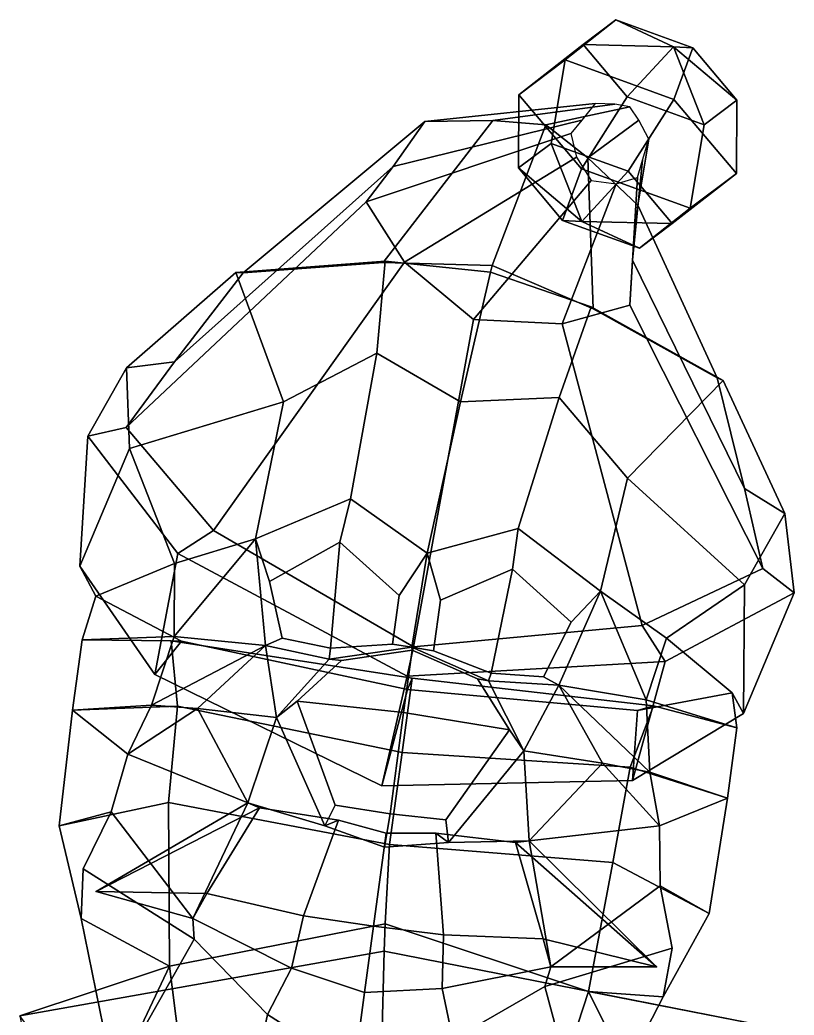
# Model space of a CAD drawing. Extents: x -173 to 158, y -153 to 323.
# Drawn here: x -67.6 to 74.7, y 139.6 to 322.6 of the extents above; entities that cross this region are included whole.
import ezdxf

# ---------------------------------------------------------------- set-up
doc = ezdxf.new("R2010")
doc.units = 0

msp = doc.modelspace()

# ---------------------------------------------------------------- linework, layer by layer
for p in [(-53.621937, 162.341461, 100.438637), (49.450855, 148.458496, 101.232315)]:
    msp.add_point(p)
for points in [[(24.122505, 308.877045, -35.687809), (35.925755, 318.111542, -30.522676), (41.944759, 322.62793, -43.41581), (32.634701, 315.264191, -53.921524)], [(41.944759, 322.62793, -43.41581), (56.085629, 317.505249, -47.251377), (52.632893, 308.019592, -59.345768), (32.634701, 315.264191, -53.921524)], [(35.925755, 318.111542, -30.522676), (52.529472, 317.692841, -31.560648), (41.944759, 322.62793, -43.41581)], [(52.529472, 317.692841, -31.560648), (56.085629, 317.505249, -47.251377), (41.944759, 322.62793, -43.41581)], [(35.60854, 295.2453, -22.87842), (44.047588, 308.472473, -21.465059), (35.925755, 318.111542, -30.522676), (24.122505, 308.877045, -35.687809)], [(44.047588, 308.472473, -21.465059), (52.529472, 317.692841, -31.560648), (35.925755, 318.111542, -30.522676)], [(44.047588, 308.472473, -21.465059), (58.188461, 303.349762, -25.300568), (52.529472, 317.692841, -31.560648)], [(52.529472, 317.692841, -31.560648), (64.207466, 307.86615, -38.193699), (56.085629, 317.505249, -47.251377)], [(58.188461, 303.349762, -25.300568), (64.207466, 307.86615, -38.193699), (52.529472, 317.692841, -31.560648)], [(64.207466, 307.86615, -38.193699), (64.118912, 294.387848, -46.53635), (52.632893, 308.019592, -59.345768), (56.085629, 317.505249, -47.251377)], [(24.122505, 308.877045, -35.687809), (32.634701, 315.264191, -53.921524), (30.052963, 299.9151, -56.923534), (24.033955, 295.398712, -44.030399)], [(30.052963, 299.9151, -56.923534), (32.634701, 315.264191, -53.921524), (52.632893, 308.019592, -59.345768), (44.193832, 294.792419, -60.759102)], [(35.60854, 295.2453, -22.87842), (24.122505, 308.877045, -35.687809), (24.033955, 295.398712, -44.030399), (32.155792, 285.759613, -34.972782)], [(35.60854, 295.2453, -22.87842), (55.60672, 288.000702, -28.302635), (58.188461, 303.349762, -25.300568), (44.047588, 308.472473, -21.465059)], [(52.315666, 285.15329, -51.701424), (44.193832, 294.792419, -60.759102), (52.632893, 308.019592, -59.345768), (64.118912, 294.387848, -46.53635)], [(55.60672, 288.000702, -28.302635), (64.118912, 294.387848, -46.53635), (64.207466, 307.86615, -38.193699), (58.188461, 303.349762, -25.300568)], [(38.155354, 307.253571, -31.302504), (35.721672, 304.172638, -33.545654), (1.00979, 295.682953, 6.420388), (6.847578, 303.915924, 16.455341)], [(41.771435, 307.135162, -29.642357), (38.155354, 307.253571, -31.302504), (6.847578, 303.915924, 16.455341), (19.337833, 304.127258, 22.276714)], [(44.49189, 306.66153, -28.530382), (41.771435, 307.135162, -29.642357), (19.337833, 304.127258, 22.276714), (29.047018, 303.301819, 25.911953)], [(44.49189, 306.66153, -28.530382), (29.047018, 303.301819, 25.911953), (36.826862, 297.270203, 23.996012), (46.180855, 304.211395, -28.608049)], [(-39.220982, 259.715118, 42.948421), (-26.593891, 276.108124, 64.20311), (6.847578, 303.915924, 16.455341), (1.00979, 295.682953, 6.420388)], [(-26.593891, 276.108124, 64.20311), (-0.838075, 278.037506, 75.119408), (19.337833, 304.127258, 22.276714), (6.847578, 303.915924, 16.455341)], [(35.721672, 304.172638, -33.545654), (33.691765, 301.731689, -35.370739), (-3.964158, 289.145752, -1.700278), (1.00979, 295.682953, 6.420388)], [(19.216131, 277.442261, 81.777489), (29.047018, 303.301819, 25.911953), (19.337833, 304.127258, 22.276714), (-0.838075, 278.037506, 75.119408)], [(46.180855, 304.211395, -28.608049), (36.826862, 297.270203, 23.996012), (46.011177, 288.56073, 20.305403), (48.029472, 300.706329, -28.986357)], [(19.216131, 277.442261, 81.777489), (37.796654, 269.469025, 75.609268), (36.826862, 297.270203, 23.996012), (29.047018, 303.301819, 25.911953)], [(33.691765, 301.731689, -35.370739), (34.711113, 297.353973, -36.45023), (3.086978, 278.084534, -8.467244), (-3.964158, 289.145752, -1.700278)], [(48.029472, 300.706329, -28.986357), (46.011177, 288.56073, 20.305403), (45.039803, 278.419708, 10.748853), (46.822739, 296.811798, -30.941704)], [(24.033955, 295.398712, -44.030399), (30.052963, 299.9151, -56.923534), (35.711914, 285.572021, -50.663464)], [(35.711914, 285.572021, -50.663464), (30.052963, 299.9151, -56.923534), (44.193832, 294.792419, -60.759102)], [(34.711113, 297.353973, -36.45023), (37.401772, 293.076019, -36.707447), (15.785404, 267.516418, -12.244748), (3.086978, 278.084534, -8.467244)], [(60.57827, 256.774902, 65.30838), (46.011177, 288.56073, 20.305403), (36.826862, 297.270203, 23.996012), (37.796654, 269.469025, 75.609268)], [(46.822739, 296.811798, -30.941704), (45.039803, 278.419708, 10.748853), (44.521198, 270.135681, 3.066179), (45.916134, 293.626038, -32.5033)], [(-48.071621, 247.69101, 24.10902), (-39.220982, 259.715118, 42.948421), (1.00979, 295.682953, 6.420388), (-3.964158, 289.145752, -1.700278)], [(32.155792, 285.759613, -34.972782), (24.033955, 295.398712, -44.030399), (35.711914, 285.572021, -50.663464)], [(35.60854, 295.2453, -22.87842), (32.155792, 285.759613, -34.972782), (46.296661, 280.636902, -38.808292), (55.60672, 288.000702, -28.302635)], [(35.711914, 285.572021, -50.663464), (44.193832, 294.792419, -60.759102), (52.315666, 285.15329, -51.701424)], [(42.026253, 292.50351, -34.734337), (32.100937, 266.708771, -5.614965), (15.785404, 267.516418, -12.244748), (37.401772, 293.076019, -36.707447)], [(45.916134, 293.626038, -32.5033), (44.521198, 270.135681, 3.066179), (32.100937, 266.708771, -5.614965), (42.026253, 292.50351, -34.734337)], [(55.60672, 288.000702, -28.302635), (46.296661, 280.636902, -38.808292), (52.315666, 285.15329, -51.701424), (64.118912, 294.387848, -46.53635)], [(-32.02314, 228.706665, 8.851589), (-48.071621, 247.69101, 24.10902), (-3.964158, 289.145752, -1.700278), (3.086978, 278.084534, -8.467244)], [(65.601974, 236.467285, 44.277489), (45.039803, 278.419708, 10.748853), (46.011177, 288.56073, 20.305403), (60.57827, 256.774902, 65.30838)], [(32.155792, 285.759613, -34.972782), (35.711914, 285.572021, -50.663464), (46.296661, 280.636902, -38.808292)], [(46.296661, 280.636902, -38.808292), (35.711914, 285.572021, -50.663464), (52.315666, 285.15329, -51.701424)], [(-1.972875, 261.330566, 94.199493), (-0.460135, 278.254913, 80.515648), (-27.917824, 276.180573, 69.516335), (-19.18828, 252.364075, 88.036598)], [(-0.460135, 278.254913, 80.515648), (-0.838075, 278.037506, 75.119408), (-26.593891, 276.108124, 64.20311), (-27.917824, 276.180573, 69.516335)], [(13.4045, 252.396057, 102.034088), (18.883255, 276.212036, 86.512604), (-0.460135, 278.254913, 80.515648), (-1.972875, 261.330566, 94.199493)], [(18.883255, 276.212036, 86.512604), (19.216131, 277.442261, 81.777489), (-0.838075, 278.037506, 75.119408), (-0.460135, 278.254913, 80.515648)], [(68.992798, 221.728241, 25.593304), (44.521198, 270.135681, 3.066179), (45.039803, 278.419708, 10.748853), (65.601974, 236.467285, 44.277489)], [(4.772443, 207.338989, -5.289763), (-32.02314, 228.706665, 8.851589), (3.086978, 278.084534, -8.467244), (15.785404, 267.516418, -12.244748)], [(18.883255, 276.212036, 86.512604), (37.415764, 269.854736, 80.99588), (37.796654, 269.469025, 75.609268), (19.216131, 277.442261, 81.777489)], [(-19.18828, 252.364075, 88.036598), (-27.917824, 276.180573, 69.516335), (-47.994251, 258.661011, 45.986248), (-47.501232, 243.814026, 74.372208)], [(-27.917824, 276.180573, 69.516335), (-26.593891, 276.108124, 64.20311), (-39.220982, 259.715118, 42.948421), (-47.994251, 258.661011, 45.986248)], [(13.4045, 252.396057, 102.034088), (31.54347, 253.202301, 95.064156), (37.415764, 269.854736, 80.99588), (18.883255, 276.212036, 86.512604)], [(31.54347, 253.202301, 95.064156), (44.107815, 238.326172, 88.839149), (61.679913, 256.309418, 70.652367), (37.415764, 269.854736, 80.99588)], [(46.797703, 211.225647, 9.850974), (32.100937, 266.708771, -5.614965), (44.521198, 270.135681, 3.066179), (68.992798, 221.728241, 25.593304)], [(37.415764, 269.854736, 80.99588), (61.679913, 256.309418, 70.652367), (60.57827, 256.774902, 65.30838), (37.796654, 269.469025, 75.609268)], [(4.772443, 207.338989, -5.289763), (15.785404, 267.516418, -12.244748), (32.100937, 266.708771, -5.614965), (46.797703, 211.225647, 9.850974)], [(-1.972875, 261.330566, 94.199493), (-19.18828, 252.364075, 88.036598), (-24.329754, 227.190643, 94.072197), (-6.842065, 234.55423, 104.646278)], [(13.4045, 252.396057, 102.034088), (-1.972875, 261.330566, 94.199493), (-6.842065, 234.55423, 104.646278), (7.284943, 224.576904, 108.000267)], [(-47.501232, 243.814026, 74.372208), (-47.994251, 258.661011, 45.986248), (-55.141407, 246.084595, 24.054359), (-56.607597, 222.16095, 44.338501)], [(-47.994251, 258.661011, 45.986248), (-39.220982, 259.715118, 42.948421), (-48.071621, 247.69101, 24.10902), (-55.141407, 246.084595, 24.054359)], [(44.107815, 238.326172, 88.839149), (65.622597, 218.72522, 75.806526), (73.03109, 231.819794, 47.520752), (61.679913, 256.309418, 70.652367)], [(61.679913, 256.309418, 70.652367), (73.03109, 231.819794, 47.520752), (65.601974, 236.467285, 44.277489), (60.57827, 256.774902, 65.30838)], [(13.4045, 252.396057, 102.034088), (7.284943, 224.576904, 108.000267), (24.018616, 229.077393, 105.039383), (31.54347, 253.202301, 95.064156)], [(31.54347, 253.202301, 95.064156), (24.018616, 229.077393, 105.039383), (39.156574, 217.547058, 94.623512), (44.107815, 238.326172, 88.839149)], [(-39.225048, 222.66571, 78.439835), (-24.329754, 227.190643, 94.072197), (-19.18828, 252.364075, 88.036598), (-47.501232, 243.814026, 74.372208)], [(-55.141407, 246.084595, 24.054359), (-48.071621, 247.69101, 24.10902), (-32.02314, 228.706665, 8.851589), (-38.608124, 224.493042, 7.825013)], [(-56.607597, 222.16095, 44.338501), (-55.141407, 246.084595, 24.054359), (-38.608124, 224.493042, 7.825013), (-42.835506, 202.22522, 24.067528)], [(-47.501232, 243.814026, 74.372208), (-56.607597, 222.16095, 44.338501), (-53.656189, 216.651428, 42.954304), (-39.225048, 222.66571, 78.439835)], [(51.232025, 208.925293, 79.225372), (65.622597, 218.72522, 75.806526), (44.107815, 238.326172, 88.839149), (39.156574, 217.547058, 94.623512)], [(73.03109, 231.819794, 47.520752), (74.719925, 217.283691, 25.700897), (68.992798, 221.728241, 25.593304), (65.601974, 236.467285, 44.277489)], [(-8.807592, 226.607117, 104.752174), (-6.842065, 234.55423, 104.646278), (-24.329754, 227.190643, 94.072197), (-21.756445, 219.360229, 95.334877)], [(-8.807592, 226.607117, 104.752174), (2.111898, 216.795227, 106.941803), (7.284943, 224.576904, 108.000267), (-6.842065, 234.55423, 104.646278)], [(65.622597, 218.72522, 75.806526), (65.445404, 195.091797, 45.886036), (74.719925, 217.283691, 25.700897), (73.03109, 231.819794, 47.520752)], [(22.928713, 221.620758, 104.835869), (24.018616, 229.077393, 105.039383), (7.284943, 224.576904, 108.000267), (9.682649, 215.905945, 107.173248)], [(22.928713, 221.620758, 104.835869), (33.731071, 211.864044, 93.255844), (39.156574, 217.547058, 94.623512), (24.018616, 229.077393, 105.039383)], [(-39.277493, 209.252075, 79.888512), (-24.329754, 227.190643, 94.072197), (-39.225048, 222.66571, 78.439835)], [(-22.463558, 207.558044, 99.911125), (-24.329754, 227.190643, 94.072197), (-39.277493, 209.252075, 79.888512)], [(-38.608124, 224.493042, 7.825013), (-32.02314, 228.706665, 8.851589), (4.772443, 207.338989, -5.289763), (3.602765, 201.958435, -7.153912)], [(-19.40546, 208.943359, 98.828949), (-21.756445, 219.360229, 95.334877), (-24.329754, 227.190643, 94.072197), (-22.463558, 207.558044, 99.911125)], [(-10.52253, 207.096069, 104.035103), (-8.807592, 226.607117, 104.752174), (-21.756445, 219.360229, 95.334877), (-19.40546, 208.943359, 98.828949)], [(2.111898, 216.795227, 106.941803), (-8.807592, 226.607117, 104.752174), (-10.52253, 207.096069, 104.035103), (0.892925, 207.822723, 108.300339)], [(-42.835506, 202.22522, 24.067528), (-38.608124, 224.493042, 7.825013), (3.602765, 201.958435, -7.153912), (-1.075964, 181.738464, 8.171025)], [(0.892925, 207.822723, 108.300339), (4.412713, 207.282288, 111.540863), (7.284943, 224.576904, 108.000267), (2.111898, 216.795227, 106.941803)], [(8.411888, 206.561523, 108.751411), (9.682649, 215.905945, 107.173248), (7.284943, 224.576904, 108.000267), (4.412713, 207.282288, 111.540863)], [(-56.607597, 222.16095, 44.338501), (-42.835506, 202.22522, 24.067528), (-37.897751, 208.369507, 17.892735), (-53.656189, 216.651428, 42.954304)], [(-39.225048, 222.66571, 78.439835), (-53.656189, 216.651428, 42.954304), (-56.145363, 208.635986, 43.670788), (-39.277493, 209.252075, 79.888512)], [(9.682649, 215.905945, 107.173248), (8.411888, 206.561523, 108.751411), (19.028372, 202.462921, 103.668732), (22.928713, 221.620758, 104.835869)], [(19.028372, 202.462921, 103.668732), (28.638014, 201.813171, 97.408897), (33.731071, 211.864044, 93.255844), (22.928713, 221.620758, 104.835869)], [(74.719925, 217.283691, 25.700897), (51.007027, 204.618042, 8.961261), (46.797703, 211.225647, 9.850974), (68.992798, 221.728241, 25.593304)], [(65.622597, 218.72522, 75.806526), (51.232025, 208.925293, 79.225372), (63.346882, 198.878662, 43.970364), (65.445404, 195.091797, 45.886036)], [(-56.145363, 208.635986, 43.670788), (-53.656189, 216.651428, 42.954304), (-37.897751, 208.369507, 17.892735), (-39.814671, 208.44278, 13.843551)], [(28.638014, 201.813171, 97.408897), (31.441196, 200.297577, 100.326202), (39.156574, 217.547058, 94.623512), (33.731071, 211.864044, 93.255844)], [(31.441196, 200.297577, 100.326202), (47.540825, 197.558411, 80.55703), (39.156574, 217.547058, 94.623512)], [(47.540825, 197.558411, 80.55703), (51.232025, 208.925293, 79.225372), (39.156574, 217.547058, 94.623512)], [(65.445404, 195.091797, 45.886036), (45.031605, 182.737915, 25.181612), (51.007027, 204.618042, 8.961261), (74.719925, 217.283691, 25.700897)], [(51.007027, 204.618042, 8.961261), (3.602765, 201.958435, -7.153912), (4.772443, 207.338989, -5.289763), (46.797703, 211.225647, 9.850974)], [(-39.277493, 209.252075, 79.888512), (-56.145363, 208.635986, 43.670788), (-57.930973, 195.709106, 46.592304), (-43.448692, 196.608978, 80.459885)], [(-43.448692, 196.608978, 80.459885), (-22.463558, 207.558044, 99.911125), (-39.277493, 209.252075, 79.888512)], [(-10.52253, 207.096069, 104.035103), (-19.40546, 208.943359, 98.828949), (-22.463558, 207.558044, 99.911125), (-10.782339, 205.053101, 106.351311)], [(51.232025, 208.925293, 79.225372), (47.540825, 197.558411, 80.55703), (64.190468, 192.427856, 44.597401), (63.346882, 198.878662, 43.970364)], [(-57.930973, 195.709106, 46.592304), (-56.145363, 208.635986, 43.670788), (-39.814671, 208.44278, 13.843551), (-38.658428, 196.418579, 13.044819)], [(-34.981609, 195.97113, 103.755287), (-22.463558, 207.558044, 99.911125), (-43.448692, 196.608978, 80.459885)], [(-42.835506, 202.22522, 24.067528), (-1.075964, 181.738464, 8.171025), (3.656303, 199.462952, 1.645566), (-37.897751, 208.369507, 17.892735)], [(-39.814671, 208.44278, 13.843551), (-37.897751, 208.369507, 17.892735), (3.656303, 199.462952, 1.645566), (4.504563, 201.538086, -0.863974)], [(-38.658428, 196.418579, 13.044819), (-39.814671, 208.44278, 13.843551), (4.504563, 201.538086, -0.863974), (2.649319, 187.892151, 1.377839)], [(-34.981609, 195.97113, 103.755287), (-20.460711, 194.342957, 106.887756), (-22.463558, 207.558044, 99.911125)], [(-20.460711, 194.342957, 106.887756), (-10.782339, 205.053101, 106.351311), (-22.463558, 207.558044, 99.911125)], [(-10.52253, 207.096069, 104.035103), (-10.782339, 205.053101, 106.351311), (4.412713, 207.282288, 111.540863), (0.892925, 207.822723, 108.300339)], [(4.483421, 206.697571, 125.989616), (4.412713, 207.282288, 111.540863), (-10.782339, 205.053101, 106.351311), (-8.485282, 204.783905, 122.576759)], [(4.483421, 206.697571, 125.989616), (16.533806, 201.414063, 122.769409), (18.553257, 201.101868, 106.577202), (4.412713, 207.282288, 111.540863)], [(19.028372, 202.462921, 103.668732), (8.411888, 206.561523, 108.751411), (4.412713, 207.282288, 111.540863), (18.553257, 201.101868, 106.577202)], [(-16.643127, 197.323181, 124.202576), (-8.485282, 204.783905, 122.576759), (-10.782339, 205.053101, 106.351311), (-20.460711, 194.342957, 106.887756)], [(2.903506, 195.241577, 130.781326), (4.483421, 206.697571, 125.989616), (-8.485282, 204.783905, 122.576759), (-16.643127, 197.323181, 124.202576)], [(2.903506, 195.241577, 130.781326), (22.401554, 192.064209, 124.503227), (16.533806, 201.414063, 122.769409), (4.483421, 206.697571, 125.989616)], [(45.031605, 182.737915, 25.181612), (-1.075964, 181.738464, 8.171025), (3.602765, 201.958435, -7.153912), (51.007027, 204.618042, 8.961261)], [(44.559608, 185.209869, 13.685616), (2.649319, 187.892151, 1.377839), (4.504563, 201.538086, -0.863974), (48.843632, 196.501343, 14.526239)], [(48.843632, 196.501343, 14.526239), (4.504563, 201.538086, -0.863974), (3.656303, 199.462952, 1.645566), (45.925922, 195.636688, 18.620667)], [(22.401554, 192.064209, 124.503227), (25.043957, 188.213898, 107.238152), (18.553257, 201.101868, 106.577202), (16.533806, 201.414063, 122.769409)], [(19.028372, 202.462921, 103.668732), (18.553257, 201.101868, 106.577202), (31.441196, 200.297577, 100.326202), (28.638014, 201.813171, 97.408897)], [(25.043957, 188.213898, 107.238152), (31.441196, 200.297577, 100.326202), (18.553257, 201.101868, 106.577202)], [(39.523849, 185.935913, 104.328995), (31.441196, 200.297577, 100.326202), (25.043957, 188.213898, 107.238152)], [(39.523849, 185.935913, 104.328995), (48.209332, 184.263489, 81.165672), (31.441196, 200.297577, 100.326202)], [(48.209332, 184.263489, 81.165672), (47.540825, 197.558411, 80.55703), (31.441196, 200.297577, 100.326202)], [(45.031605, 182.737915, 25.181612), (45.925922, 195.636688, 18.620667), (3.656303, 199.462952, 1.645566), (-1.075964, 181.738464, 8.171025)], [(65.445404, 195.091797, 45.886036), (63.346882, 198.878662, 43.970364), (45.925922, 195.636688, 18.620667), (45.031605, 182.737915, 25.181612)], [(64.190468, 192.427856, 44.597401), (48.843632, 196.501343, 14.526239), (45.925922, 195.636688, 18.620667), (63.346882, 198.878662, 43.970364)], [(-60.380325, 174.40271, 49.175293), (-57.930973, 195.709106, 46.592304), (-38.658428, 196.418579, 13.044819), (-40.277771, 178.681763, 16.974422)], [(-43.448692, 196.608978, 80.459885), (-57.930973, 195.709106, 46.592304), (-47.760509, 187.563965, 80.419296)], [(-47.760509, 187.563965, 80.419296), (-34.981609, 195.97113, 103.755287), (-43.448692, 196.608978, 80.459885)], [(-25.70244, 178.612793, 101.625137), (-34.981609, 195.97113, 103.755287), (-47.760509, 187.563965, 80.419296)], [(-40.277771, 178.681763, 16.974422), (-38.658428, 196.418579, 13.044819), (2.649319, 187.892151, 1.377839), (0.32829, 170.968933, 6.78373)], [(-25.70244, 178.612793, 101.625137), (-20.460711, 194.342957, 106.887756), (-34.981609, 195.97113, 103.755287)], [(-9.676309, 178.229248, 120.450577), (-16.643127, 197.323181, 124.202576), (-20.460711, 194.342957, 106.887756), (-11.556973, 174.404633, 107.778488)], [(0.436598, 176.640289, 125.779984), (2.903506, 195.241577, 130.781326), (-16.643127, 197.323181, 124.202576), (-9.676309, 178.229248, 120.450577)], [(62.448032, 179.495178, 47.519249), (44.559608, 185.209869, 13.685616), (48.843632, 196.501343, 14.526239), (64.190468, 192.427856, 44.597401)], [(47.540825, 197.558411, 80.55703), (48.209332, 184.263489, 81.165672), (62.448032, 179.495178, 47.519249), (64.190468, 192.427856, 44.597401)], [(-50.813156, 176.974396, 81.203697), (-47.760509, 187.563965, 80.419296), (-57.930973, 195.709106, 46.592304), (-60.380325, 174.40271, 49.175293)], [(-11.556973, 174.404633, 107.778488), (-20.460711, 194.342957, 106.887756), (-25.70244, 178.612793, 101.625137)], [(0.436598, 176.640289, 125.779984), (10.688944, 175.486206, 120.607399), (22.401554, 192.064209, 124.503227), (2.903506, 195.241577, 130.781326)], [(10.688944, 175.486206, 120.607399), (11.170055, 171.343506, 107.953491), (25.043957, 188.213898, 107.238152), (22.401554, 192.064209, 124.503227)], [(-50.813156, 176.974396, 81.203697), (-35.798454, 157.337524, 109.161079), (-25.70244, 178.612793, 101.625137), (-47.760509, 187.563965, 80.419296)], [(41.369068, 167.684692, 17.603121), (0.32829, 170.968933, 6.78373), (2.649319, 187.892151, 1.377839), (44.559608, 185.209869, 13.685616)], [(11.170055, 171.343506, 107.953491), (26.016211, 171.646729, 102.023376), (25.043957, 188.213898, 107.238152)], [(26.016211, 171.646729, 102.023376), (39.523849, 185.935913, 104.328995), (25.043957, 188.213898, 107.238152)], [(26.016211, 171.646729, 102.023376), (49.974606, 174.399963, 81.171883), (39.523849, 185.935913, 104.328995)], [(49.974606, 174.399963, 81.171883), (48.209332, 184.263489, 81.165672), (39.523849, 185.935913, 104.328995)], [(59.133804, 158.305267, 50.095577), (41.369068, 167.684692, 17.603121), (44.559608, 185.209869, 13.685616), (62.448032, 179.495178, 47.519249)], [(48.209332, 184.263489, 81.165672), (49.974606, 174.399963, 81.171883), (62.448032, 179.495178, 47.519249)], [(50.10461, 163.381714, 81.980782), (59.133804, 158.305267, 50.095577), (62.448032, 179.495178, 47.519249), (49.974606, 174.399963, 81.171883)], [(-56.329575, 157.356842, 54.265621), (-60.380325, 174.40271, 49.175293), (-40.277771, 178.681763, 16.974422), (-40.130714, 148.574982, 28.75798)], [(-23.547434, 177.69043, 115.700943), (-25.70244, 178.612793, 101.625137), (-53.621937, 162.341461, 100.438637)], [(-53.621937, 162.341461, 100.438637), (-25.70244, 178.612793, 101.625137), (-35.798454, 157.337524, 109.161079)], [(-33.236908, 161.957031, 118.998337), (-23.547434, 177.69043, 115.700943), (-53.621937, 162.341461, 100.438637)], [(-40.130714, 148.574982, 28.75798), (-40.277771, 178.681763, 16.974422), (0.32829, 170.968933, 6.78373), (-0.482334, 156.406921, 5.965476)], [(-9.017082, 175.475769, 115.944855), (-23.547434, 177.69043, 115.700943), (-33.236908, 161.957031, 118.998337), (-15.479791, 157.852448, 127.914711)], [(-23.547434, 177.69043, 115.700943), (-9.017082, 175.475769, 115.944855), (-11.556973, 174.404633, 107.778488), (-25.70244, 178.612793, 101.625137)], [(0.436598, 176.640289, 125.779984), (-9.676309, 178.229248, 120.450577), (-11.556973, 174.404633, 107.778488), (-0.566127, 170.454102, 113.933487)], [(-56.329575, 157.356842, 54.265621), (-56.008152, 166.513519, 84.977196), (-50.813156, 176.974396, 81.203697), (-60.380325, 174.40271, 49.175293)], [(-50.813156, 176.974396, 81.203697), (-56.008152, 166.513519, 84.977196), (-35.552162, 153.544403, 100.352036), (-35.798454, 157.337524, 109.161079)], [(0.436598, 176.640289, 125.779984), (-0.566127, 170.454102, 113.933487), (11.170055, 171.343506, 107.953491), (10.688944, 175.486206, 120.607399)], [(-15.479791, 157.852448, 127.914711), (-2.632642, 155.956116, 128.707947), (-0.257175, 173.028259, 118.837837), (-9.017082, 175.475769, 115.944855)], [(-0.257175, 173.028259, 118.837837), (-0.566127, 170.454102, 113.933487), (-11.556973, 174.404633, 107.778488), (-9.017082, 175.475769, 115.944855)], [(50.10461, 163.381714, 81.980782), (49.974606, 174.399963, 81.171883), (26.016211, 171.646729, 102.023376), (30.008583, 148.473938, 109.667809)], [(10.268915, 154.384338, 128.112991), (8.880843, 173.065125, 116.08268), (-0.257175, 173.028259, 118.837837), (-2.632642, 155.956116, 128.707947)], [(-0.257175, 173.028259, 118.837837), (8.880843, 173.065125, 116.08268), (11.170055, 171.343506, 107.953491), (-0.566127, 170.454102, 113.933487)], [(8.880843, 173.065125, 116.08268), (10.268915, 154.384338, 128.112991), (28.61199, 153.626526, 119.474594), (23.481325, 171.356079, 116.06308)], [(23.481325, 171.356079, 116.06308), (26.016211, 171.646729, 102.023376), (11.170055, 171.343506, 107.953491), (8.880843, 173.065125, 116.08268)], [(36.935703, 143.920044, 29.271446), (-0.482334, 156.406921, 5.965476), (0.32829, 170.968933, 6.78373), (41.369068, 167.684692, 17.603121)], [(23.481325, 171.356079, 116.06308), (49.450855, 148.458496, 101.232315), (26.016211, 171.646729, 102.023376)], [(28.61199, 153.626526, 119.474594), (49.450855, 148.458496, 101.232315), (23.481325, 171.356079, 116.06308)], [(49.450855, 148.458496, 101.232315), (30.008583, 148.473938, 109.667809), (26.016211, 171.646729, 102.023376)], [(50.641106, 142.948853, 55.089321), (36.935703, 143.920044, 29.271446), (41.369068, 167.684692, 17.603121), (59.133804, 158.305267, 50.095577)], [(-35.552162, 153.544403, 100.352036), (-56.008152, 166.513519, 84.977196), (-56.329575, 157.356842, 54.265621), (-50.305836, 127.591125, 71.987862)], [(50.10461, 163.381714, 81.980782), (30.008583, 148.473938, 109.667809), (28.900801, 144.863159, 100.848335), (52.289215, 151.926849, 85.811111)], [(50.641106, 142.948853, 55.089321), (59.133804, 158.305267, 50.095577), (50.10461, 163.381714, 81.980782), (52.289215, 151.926849, 85.811111)], [(-35.798454, 157.337524, 109.161079), (-33.236908, 161.957031, 118.998337), (-53.621937, 162.341461, 100.438637)], [(-15.479791, 157.852448, 127.914711), (-33.236908, 161.957031, 118.998337), (-35.798454, 157.337524, 109.161079), (-17.715702, 148.220245, 118.543587)], [(-2.632642, 155.956116, 128.707947), (-15.479791, 157.852448, 127.914711), (-17.715702, 148.220245, 118.543587), (-4.245374, 143.729401, 124.280624)], [(-0.66686, 151.328857, -3.321322), (-67.621925, 139.489685, -1.001803), (-40.130714, 148.574982, 28.75798), (-0.482334, 156.406921, 5.965476)], [(-50.305836, 127.591125, 71.987862), (-56.329575, 157.356842, 54.265621), (-40.130714, 148.574982, 28.75798), (-36.669083, 121.501068, 58.592686)], [(-22.092978, 139.707336, 121.081459), (-17.715702, 148.220245, 118.543587), (-35.798454, 157.337524, 109.161079), (-35.552162, 153.544403, 100.352036)], [(-2.632642, 155.956116, 128.707947), (-4.245374, 143.729401, 124.280624), (10.018272, 144.484741, 118.757141), (10.268915, 154.384338, 128.112991)], [(-0.482334, 156.406921, 5.965476), (36.935703, 143.920044, 29.271446), (66.373512, 138.192017, -1.544999), (-0.66686, 151.328857, -3.321322)], [(10.268915, 154.384338, 128.112991), (10.018272, 144.484741, 118.757141), (30.008583, 148.473938, 109.667809), (28.61199, 153.626526, 119.474594)], [(-30.461718, 100.536255, 105.338341), (-22.092978, 139.707336, 121.081459), (-35.552162, 153.544403, 100.352036), (-50.305836, 127.591125, 71.987862)], [(30.008583, 148.473938, 109.667809), (49.450855, 148.458496, 101.232315), (28.61199, 153.626526, 119.474594)], [(28.900801, 144.863159, 100.848335), (36.689671, 115.873627, 72.657745), (50.641106, 142.948853, 55.089321), (52.289215, 151.926849, 85.811111)], [(-0.66686, 151.328857, -3.321322), (-1.071701, 134.688965, -53.386322), (-60.040382, 129.134125, -45.475548), (-67.621925, 139.489685, -1.001803)], [(-0.66686, 151.328857, -3.321322), (66.373512, 138.192017, -1.544999), (57.072296, 127.995972, -45.294647), (-1.071701, 134.688965, -53.386322)], [(-67.621925, 139.489685, -1.001803), (-60.764832, 104.802063, 53.786823), (-40.130714, 148.574982, 28.75798)], [(-60.764832, 104.802063, 53.786823), (-36.669083, 121.501068, 58.592686), (-40.130714, 148.574982, 28.75798)], [(11.948442, 135.122284, 121.34359), (28.900801, 144.863159, 100.848335), (30.008583, 148.473938, 109.667809), (10.018272, 144.484741, 118.757141)], [(-6.188052, 129.521118, 128.040405), (-4.245374, 143.729401, 124.280624), (-17.715702, 148.220245, 118.543587), (-22.092978, 139.707336, 121.081459)], [(9.892763, 95.100891, 105.649078), (36.689671, 115.873627, 72.657745), (28.900801, 144.863159, 100.848335), (11.948442, 135.122284, 121.34359)], [(-6.188052, 129.521118, 128.040405), (11.948442, 135.122284, 121.34359), (10.018272, 144.484741, 118.757141), (-4.245374, 143.729401, 124.280624)], [(36.689671, 115.873627, 72.657745), (28.239502, 117.265015, 58.834858), (36.935703, 143.920044, 29.271446), (50.641106, 142.948853, 55.089321)], [(57.052311, 103.411453, 53.832809), (36.935703, 143.920044, 29.271446), (28.239502, 117.265015, 58.834858)], [(66.373512, 138.192017, -1.544999), (36.935703, 143.920044, 29.271446), (57.052311, 103.411453, 53.832809)], [(-11.958014, 85.619049, 109.438377), (-6.188052, 129.521118, 128.040405), (-22.092978, 139.707336, 121.081459), (-30.461718, 100.536255, 105.338341)]]:
    msp.add_3dface(points)

doc.saveas('drawing.dxf')
